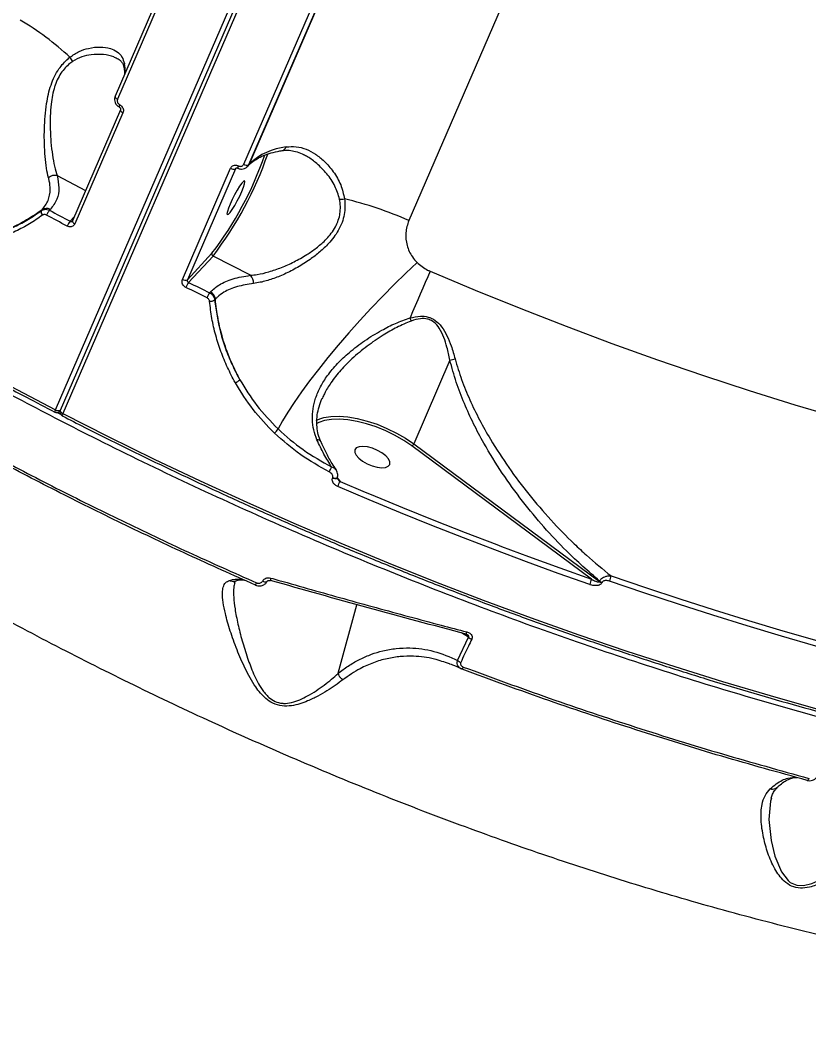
# Model space of a CAD drawing. Header units: millimetres. Extents: x -6521 to 6343, y -6174 to 4868.
# Drawn here: x -4271 to -4083.4, y -789.4 to -550.9 of the extents above; entities that cross this region are included whole.
import ezdxf

# ---------------------------------------------------------------- set-up
doc = ezdxf.new("R2010")
doc.units = ezdxf.units.MM
for name, color, linetype in [('DIKOM_ОБЪЕКТ', 7, 'Continuous'), ('DIKOM_РАЗМЕР_ЗОНА', 7, 'Continuous'), ('DIKOM_РАЗМЕР_ОБЪЕКТА', 7, 'Continuous')]:
    doc.layers.add(name, color=color, linetype=linetype)
doc.styles.add('style1', font='arial.ttf', dxfattribs={"width": 0.8})
doc.dimstyles.new('1-50', dxfattribs={"dimtxt": 300, "dimasz": 200, "dimexe": 100, "dimexo": 0, "dimgap": 100, "dimtad": 1, "dimtxsty": 'style1', "dimcen": 200, "dimclrd": 7, "dimclre": 7, "dimclrt": 7, "dimadec": 1, "dimazin": 2, "dimtfac": 1, "dimtmove": 0, "dimatfit": 2, "dimfxl": 0, "dimlwd": 25, "dimlwe": 18, "dimarcsym": 0})

# ---------------------------------------------------------------- blocks, each defined once
blk = doc.blocks.new('*D11')
at = {"layer": 'Defpoints', "color": 0, "transparency": 16777216}
for p in [(2818.82, 364.95), (-5102.52, -1661.02), (-5102.52, -4861.8)]:
    blk.add_point(p, dxfattribs=at)
at = {"layer": 'DIKOM_РАЗМЕР_ОБЪЕКТА', "color": 7, "lineweight": 18, "transparency": 16777216}
for p, q in [((2818.82, 364.95), (2818.82, -4961.8)), ((-5102.52, -1661.02), (-5102.52, -4961.8))]:
    blk.add_line(p, q, dxfattribs=at)
at = {"layer": 'DIKOM_РАЗМЕР_ОБЪЕКТА', "color": 7, "lineweight": 25, "transparency": 16777216}
blk.add_line((2618.82, -4861.8), (-4902.52, -4861.8), dxfattribs=at)
at = {"layer": 'DIKOM_РАЗМЕР_ОБЪЕКТА', "color": 7, "transparency": 16777216}
for points in [[(-4902.52, -4828.46), (-4902.52, -4895.13), (-5102.52, -4861.8)], [(2618.82, -4828.46), (2618.82, -4895.13), (2818.82, -4861.8)]]:
    blk.add_solid(points, dxfattribs=at)
at = {"layer": 'DIKOM_РАЗМЕР_ОБЪЕКТА', "color": 7, "transparency": 16777216, "insert": (-736, -4608.63), "char_height": 300, "attachment_point": 5, "style": 'style1'}
blk.add_mtext('7900', dxfattribs=at)
blk = doc.blocks.new('*D13')
at = {"layer": 'Defpoints', "color": 0, "transparency": 16777216}
for p in [(1683.24, 4867.99), (-4359.52, -3960.36), (6242.61, -3960.36)]:
    blk.add_point(p, dxfattribs=at)
at = {"layer": 'DIKOM_РАЗМЕР_ЗОНА', "color": 7, "lineweight": 18, "transparency": 16777216}
for p, q in [((1683.24, 4867.99), (6342.61, 4867.99)), ((-4359.52, -3960.36), (6342.61, -3960.36))]:
    blk.add_line(p, q, dxfattribs=at)
at = {"layer": 'DIKOM_РАЗМЕР_ЗОНА', "color": 7, "lineweight": 25, "transparency": 16777216}
blk.add_line((6242.61, 4667.99), (6242.61, -3760.36), dxfattribs=at)
at = {"layer": 'DIKOM_РАЗМЕР_ЗОНА', "color": 7, "transparency": 16777216}
for points in [[(6209.28, 4667.99), (6275.95, 4667.99), (6242.61, 4867.99)], [(6209.28, -3760.36), (6275.95, -3760.36), (6242.61, -3960.36)]]:
    blk.add_solid(points, dxfattribs=at)
at = {"layer": 'DIKOM_РАЗМЕР_ЗОНА', "color": 7, "transparency": 16777216, "insert": (5989.44, 630.24), "char_height": 300, "attachment_point": 5, "rotation": 90, "style": 'style1'}
blk.add_mtext('8850', dxfattribs=at)
blk = doc.blocks.new('*D14')
at = {"layer": 'Defpoints', "color": 0, "transparency": 16777216}
for p in [(4318.82, 257.45), (-6520.67, -1799.21), (4318.82, -6073.51)]:
    blk.add_point(p, dxfattribs=at)
at = {"layer": 'DIKOM_РАЗМЕР_ЗОНА', "color": 7, "lineweight": 18, "transparency": 16777216}
for p, q in [((4318.82, 257.45), (4318.82, -6173.51)), ((-6520.67, -1799.21), (-6520.67, -6173.51))]:
    blk.add_line(p, q, dxfattribs=at)
at = {"layer": 'DIKOM_РАЗМЕР_ЗОНА', "color": 7, "lineweight": 25, "transparency": 16777216}
blk.add_line((-6320.67, -6073.51), (4118.82, -6073.51), dxfattribs=at)
at = {"layer": 'DIKOM_РАЗМЕР_ЗОНА', "color": 7, "transparency": 16777216}
for points in [[(-6320.67, -6040.18), (-6320.67, -6106.84), (-6520.67, -6073.51)], [(4118.82, -6040.18), (4118.82, -6106.84), (4318.82, -6073.51)]]:
    blk.add_solid(points, dxfattribs=at)
at = {"layer": 'DIKOM_РАЗМЕР_ЗОНА', "color": 7, "transparency": 16777216, "insert": (-430.65, -5820.34), "char_height": 300, "attachment_point": 5, "style": 'style1'}
blk.add_mtext('10850', dxfattribs=at)

msp = doc.modelspace()

# ---------------------------------------------------------------- linework, layer by layer
at = {"layer": 'DIKOM_ОБЪЕКТ', "color": 7, "linetype": 'Continuous', "lineweight": 15}
for p, q in [((-4262.538, -643.573), (-4089.546, -244.125)), ((-4088.389, -244.301), (-4261.381, -643.749)), ((-4087.781, -245.035), (-4260.773, -644.483)), ((-4053.414, -309.729), (-4178.512, -598.586)), ((-4218.683, -500.525), (-4248.349, -569.025)), ((-4218.112, -501.239), (-4247.778, -569.74)), ((-4217.773, -585.211), (-4188.107, -516.71)), ((-4186.951, -516.81), (-4216.617, -585.31)), ((-4216.411, -585.089), (-4186.745, -516.589)), ((-4247.071, -572.255), (-4258.508, -598.664)), ((-4246.495, -572.972), (-4257.933, -599.382)), ((-4232.34, -612.578), (-4220.902, -586.168)), ((-4219.741, -586.271), (-4231.179, -612.68)), ((-4219.595, -586.113), (-4219.741, -586.271)), ((-4216.913, -585.764), (-4216.706, -585.541)), ((-4216.617, -585.31), (-4216.411, -585.089)), ((-4262.14, -587.911), (-4255.364, -591.405)), ((-4265.884, -596.221), (-4265.712, -596.036)), ((-4263.75, -595.942), (-4263.936, -596.143)), ((-4259.073, -598.775), (-4258.104, -597.731)), ((-4258.511, -598.659), (-4258.545, -598.716)), ((-4231.179, -612.68), (-4225.335, -606.383)), ((-4225.074, -607.023), (-4230.9, -613.302)), ((-4216.18, -611.609), (-4225.074, -607.023)), ((-4225.88, -615.765), (-4225.693, -615.564)), ((-4224.514, -617.279), (-4224.686, -617.464)), ((-4168.739, -631.768), (-4177.357, -651.669)), ((-4199.029, -640.784), (-4199.111, -640.979)), ((-4262.112, -644.223), (-4261.315, -644.637)), ((-4261.491, -643.918), (-4261.414, -643.835)), ((-4199.924, -646.607), (-4200.407, -646.868)), ((-4199.449, -651.155), (-4199.436, -651.184)), ((-4135.067, -683.863), (-4177.829, -652.165)), ((-4177.357, -651.669), (-4133.178, -684.419)), ((-4196.651, -659.818), (-4196.618, -659.74)), ((-4195.564, -659.813), (-4195.53, -659.735)), ((-4195.545, -659.769), (-4194.857, -660.603)), ((-4194.857, -660.603), (-4188.88, -663.139)), ((-4133.178, -684.419), (-4133.134, -684.319)), ((-4132.566, -684.614), (-4132.61, -684.714)), ((-4195.288, -706.239), (-4190.839, -689.932)), ((-4166.902, -703.157), (-4164.293, -697.633)), ((-4164.293, -697.633), (-4165.983, -696.629)), ((-4168.748, -704.064), (-4168.868, -704.025))]:
    msp.add_line(p, q, dxfattribs=at)
at = {"layer": 'DIKOM_ОБЪЕКТ', "color": 7, "linetype": 'Continuous', "lineweight": 15, "flags": 128}
for points in [[(-4248.349, -569.025), (-4248.355, -569.041), (-4248.364, -569.127), (-4248.34, -569.223), (-4248.282, -569.328), (-4248.193, -569.435), (-4248.077, -569.542), (-4247.937, -569.645), (-4247.778, -569.74)], [(-4247.07, -572.254), (-4247.077, -572.271), (-4247.086, -572.357), (-4247.061, -572.454), (-4247.003, -572.559), (-4246.913, -572.667), (-4246.796, -572.774), (-4246.655, -572.877), (-4246.495, -572.972)], [(-4216.706, -585.541), (-4216.585, -585.393), (-4216.411, -585.089)], [(-4218.214, -591.667), (-4217.817, -590.682), (-4217.567, -589.899), (-4217.482, -589.382), (-4217.571, -589.172), (-4217.825, -589.287), (-4218.224, -589.717), (-4218.736, -590.428), (-4219.319, -591.361), (-4219.927, -592.442), (-4220.509, -593.582), (-4221.019, -594.69), (-4221.415, -595.675), (-4221.666, -596.458), (-4221.75, -596.975), (-4221.662, -597.184), (-4221.408, -597.069), (-4221.009, -596.639), (-4220.497, -595.929), (-4219.913, -594.995), (-4219.306, -593.915), (-4218.724, -592.775), (-4218.214, -591.667)], [(-4259.775, -599.919), (-4260.386, -599.59), (-4260.997, -599.261), (-4261.607, -598.932), (-4262.216, -598.602), (-4262.825, -598.272), (-4263.434, -597.942), (-4264.042, -597.611), (-4264.65, -597.28)], [(-4263.936, -596.143), (-4263.33, -596.473), (-4262.723, -596.803), (-4262.115, -597.132), (-4261.508, -597.462), (-4260.9, -597.791), (-4260.291, -598.119), (-4259.682, -598.447), (-4259.073, -598.775)], [(-4258.508, -598.664), (-4258.514, -598.68), (-4258.524, -598.767), (-4258.499, -598.864), (-4258.44, -598.969), (-4258.351, -599.077), (-4258.233, -599.184), (-4258.092, -599.287), (-4257.933, -599.382)], [(-4176.551, -608.562), (-4179.24, -611.112), (-4181.97, -613.795), (-4184.716, -616.585), (-4187.45, -619.454), (-4190.145, -622.374), (-4192.774, -625.316), (-4195.312, -628.251), (-4197.733, -631.15), (-4200.014, -633.984), (-4202.132, -636.726), (-4204.066, -639.348), (-4205.797, -641.825), (-4207.308, -644.131), (-4208.584, -646.245), (-4209.612, -648.145)], [(-4173.436, -610.647), (-4174.008, -611.969), (-4174.589, -613.314), (-4175.179, -614.68), (-4175.777, -616.065), (-4176.381, -617.467), (-4176.991, -618.884), (-4177.606, -620.314), (-4178.225, -621.754)], [(-4173.436, -610.647), (-4162.697, -615.161), (-4151.91, -619.526), (-4141.084, -623.739), (-4130.229, -627.796), (-4119.356, -631.693), (-4108.475, -635.427), (-4097.595, -638.994), (-4086.727, -642.39), (-4075.882, -645.613)], [(-4226.503, -616.949), (-4227.133, -616.642), (-4227.763, -616.334), (-4228.392, -616.026), (-4229.022, -615.718), (-4229.65, -615.409), (-4230.279, -615.1), (-4230.907, -614.79), (-4231.535, -614.48)], [(-4230.9, -613.302), (-4230.273, -613.611), (-4229.647, -613.92), (-4229.02, -614.228), (-4228.392, -614.537), (-4227.765, -614.844), (-4227.137, -615.152), (-4226.508, -615.458), (-4225.88, -615.765)], [(-4273.204, -637.971), (-4262.538, -643.573)], [(-4261.403, -643.804), (-4261.431, -643.844), (-4261.491, -643.918)], [(-4261.381, -643.749), (-4261.388, -643.766), (-4261.396, -643.855), (-4261.369, -643.955), (-4261.306, -644.063), (-4261.211, -644.174), (-4261.087, -644.284), (-4260.939, -644.388), (-4260.773, -644.483)], [(-4260.773, -644.483), (-4249.979, -649.946), (-4239.085, -655.286), (-4228.099, -660.497), (-4217.032, -665.575), (-4205.891, -670.517), (-4194.688, -675.317), (-4183.431, -679.972), (-4172.129, -684.479), (-4160.792, -688.832), (-4149.43, -693.028), (-4138.053, -697.065), (-4126.669, -700.938), (-4115.289, -704.645), (-4103.921, -708.181), (-4092.577, -711.545), (-4081.264, -714.733)], [(-4200.507, -646.127), (-4200.102, -645.918), (-4199.427, -645.646)], [(-4177.829, -652.165), (-4179.723, -650.874), (-4181.794, -649.677), (-4183.993, -648.601), (-4186.267, -647.673), (-4188.563, -646.913), (-4190.826, -646.341), (-4193.004, -645.969), (-4195.045, -645.807), (-4196.9, -645.857), (-4198.526, -646.12), (-4199.884, -646.588), (-4199.924, -646.607)], [(-4199.427, -645.646), (-4198.701, -645.435), (-4197.024, -645.164), (-4195.111, -645.112), (-4193.007, -645.279), (-4190.761, -645.663), (-4188.427, -646.253), (-4186.059, -647.036), (-4183.714, -647.994), (-4181.447, -649.103), (-4179.311, -650.338), (-4177.357, -651.669)], [(-4190.389, -655.122), (-4189.491, -655.821), (-4188.406, -656.441), (-4187.223, -656.93), (-4186.038, -657.25), (-4184.947, -657.374), (-4184.037, -657.292), (-4183.383, -657.011), (-4183.038, -656.554), (-4183.03, -655.957), (-4183.359, -655.27), (-4183.998, -654.547), (-4184.897, -653.847), (-4185.982, -653.227), (-4187.164, -652.738), (-4188.349, -652.418), (-4189.441, -652.294), (-4190.351, -652.376), (-4191.004, -652.657), (-4191.349, -653.114), (-4191.358, -653.711), (-4191.029, -654.399), (-4190.389, -655.122)], [(-4195.564, -659.814), (-4195.599, -659.867), (-4195.72, -659.944), (-4195.902, -659.978), (-4196.13, -659.968), (-4196.387, -659.913), (-4196.651, -659.818)], [(-4195.53, -659.734), (-4195.565, -659.789), (-4195.686, -659.866), (-4195.868, -659.901), (-4196.096, -659.89), (-4196.353, -659.835), (-4196.618, -659.74)], [(-4135.447, -685.149), (-4142.98, -682.473), (-4150.507, -679.728), (-4158.025, -676.912), (-4165.531, -674.029), (-4173.022, -671.078), (-4180.496, -668.061), (-4187.949, -664.979), (-4195.38, -661.833)], [(-4188.88, -663.139), (-4187.444, -663.741), (-4180.008, -666.816), (-4172.552, -669.826), (-4165.079, -672.77), (-4157.591, -675.646), (-4156.476, -676.068)], [(-4156.476, -676.068), (-4150.091, -678.455), (-4142.582, -681.194), (-4135.067, -683.863)], [(-4213.262, -684.281), (-4213.045, -684.381), (-4212.831, -684.454), (-4212.632, -684.495), (-4212.459, -684.502), (-4212.324, -684.475), (-4212.233, -684.415), (-4212.21, -684.382)], [(-4211.409, -684.17), (-4211.406, -684.169), (-4211.39, -684.15)], [(-4065.474, -704.171), (-4073.585, -702.008), (-4081.719, -699.754), (-4089.872, -697.407), (-4098.04, -694.97), (-4106.219, -692.443), (-4114.407, -689.828), (-4122.6, -687.126), (-4130.794, -684.337)], [(-4130.424, -683.085), (-4122.249, -685.867), (-4114.074, -688.564), (-4105.904, -691.173), (-4097.743, -693.694), (-4089.593, -696.126), (-4081.458, -698.467), (-4073.342, -700.717), (-4065.249, -702.874)], [(-4214.77, -684.715), (-4214.824, -684.84), (-4214.873, -684.954), (-4214.915, -685.052), (-4214.95, -685.134), (-4214.976, -685.197), (-4214.992, -685.239), (-4215, -685.26), (-4214.997, -685.258)], [(-4164.904, -696.943), (-4164.906, -696.941), (-4164.908, -696.917)], [(-4083.362, -731.215), (-4083.417, -731.339), (-4083.475, -731.449), (-4083.533, -731.543), (-4083.591, -731.617), (-4083.647, -731.671), (-4083.699, -731.704), (-4083.747, -731.714), (-4083.789, -731.7)], [(-4092.302, -735.902), (-4092.529, -736.645), (-4092.871, -741.034), (-4092.35, -745.963), (-4091.472, -749.719), (-4089.909, -753.44), (-4088.301, -755.539), (-4087.792, -755.944), (-4086.27, -756.62), (-4084.65, -756.695), (-4082.698, -756.221), (-4080.511, -755.25), (-4078.458, -754.07), (-4074.594, -751.492), (-4069.898, -748.051), (-4065.674, -744.769), (-4063.846, -743.292), (-4063.844, -743.29), (-4063.844, -743.29)]]:
    msp.add_lwpolyline(points, dxfattribs=at)
at = {"layer": 'DIKOM_ОБЪЕКТ', "color": 7, "linetype": 'Continuous', "lineweight": 15}
for centre, radius, start, end in [((-4304.747, -608.509), 66.77, 46.88561, 59.59947), ((-4256.376, -558.671), 2.949, 201.83121, 225.17095), ((-4244.749, -561.865), 1.545, 156.1012, 190.25392), ((-4256.1, -563.222), 10.135, 358.25335, 11.28084), ((-4246.639, -571.473), 0.766, 144.92702, 189.18314), ((-4206.076, -596.104), 15.105, 96.07193, 133.1772), ((-4208.958, -580.611), 1.368, 282.30463, 339.79187), ((-4290.989, -556.03), 82.74, 322.51352, 340.98352), ((-4292.609, -555.195), 85.13, 322.4965, 341.09508), ((-4220.232, -585.204), 1.174, 235.18573, 294.70122), ((-4218.05, -586.189), 1.142, 148.61374, 177.40717), ((-4217.108, -584.248), 1.171, 235.34646, 294.77627), ((-4262.698, -590.14), 2.298, 75.96479, 130.92046), ((-4194.52, -590.068), 3.453, 262.34112, 282.07073), ((-4213.655, -677.777), 86.638, 66.06981, 76.75065), ((-4264.655, -597.568), 1.861, 60.89766, 124.62474), ((-4264.938, -596.568), 1.008, 159.91053, 227.48202), ((-4261.08, -598.729), 3.853, 137.84053, 157.91148), ((-4255.97, -601.469), 4.109, 139.04048, 157.83986), ((-4224.854, -606.56), 0.513, 159.88512, 244.58797), ((-4231.669, -611.612), 1.175, 235.22258, 294.68771), ((-4217.914, -613.368), 2.471, 355.97617, 45.41446), ((-4225.326, -617.067), 6.727, 145.95814, 157.37884), ((-4219.506, -619.875), 7.584, 147.18194, 157.30478), ((-4225.739, -615.975), 1.824, 265.03316, 305.266), ((-4226.675, -617.501), 2.172, 5.88848, 63.13398), ((-4158.218, -615.447), 20.977, 197.49473, 199.59941), ((-4178.358, -585.929), 46.838, 281.85085, 283.3988), ((-4220.901, -634.343), 3.037, 291.95806, 316.51881), ((-4261.809, -644.06), 0.878, 146.24733, 184.31413), ((-4261.821, -642.542), 1.256, 235.16253, 291.24749), ((-4260.464, -644.146), 1, 156.58356, 242.78465), ((-4262.224, -643.238), 1, 242.66279, 256.22064), ((-4262.224, -643.238), 1, 256.22064, 317.13963), ((-4260.023, -644.979), 0.9, 146.49939, 183.56237), ((-4214.107, -645.051), 5.457, 311.77929, 325.4573), ((-4200.234, -651.648), 0.927, 32.08611, 97.22154), ((-4178.212, -651.329), 0.92, 294.63869, 338.29747), ((-4219.064, -646.936), 24.445, 332.21882, 335.27051), ((-4272.513, -628.318), 84.1, 336.51523, 337.42579), ((-4209.861, -684.152), 1.549, 158.47668, 180.66142), ((-4139.807, -683.161), 4.791, 335.4838, 351.56863), ((-4131.86, -682.561), 2.171, 234.04693, 251.01027), ((-4135.172, -682.366), 4.801, 335.76224, 351.39433), ((-4131.902, -682.659), 2.173, 234.05677, 251.00042), ((-4166.58, -696.062), 1.893, 332.26211, 349.64465), ((-4162.862, -696.339), 1.929, 222.12926, 248.83238), ((-4165.466, -701.802), 1.975, 223.33094, 249.306), ((-4166.505, -704.535), 0.966, 311.5156, 347.74238)]:
    msp.add_arc(centre, radius, start, end, dxfattribs=at)
for points, knots in [([(-4523.048, -369.779), (-4523.06, -370.196), (-4523.122, -372.403), (-4522.941, -376.498), (-4522.495, -382.062), (-4521.729, -387.726), (-4520.674, -393.475), (-4519.323, -399.307), (-4517.679, -405.217), (-4515.744, -411.2), (-4513.517, -417.252), (-4511.002, -423.368), (-4508.2, -429.543), (-4505.113, -435.773), (-4501.744, -442.053), (-4498.096, -448.377), (-4494.171, -454.742), (-4489.973, -461.143), (-4485.504, -467.574), (-4480.768, -474.031), (-4475.769, -480.509), (-4470.51, -487.003), (-4464.996, -493.509), (-4459.231, -500.021), (-4453.219, -506.535), (-4446.964, -513.046), (-4440.472, -519.549), (-4433.748, -526.039), (-4426.795, -532.511), (-4419.621, -538.961), (-4412.229, -545.384), (-4404.626, -551.774), (-4396.817, -558.128), (-4388.808, -564.44), (-4380.606, -570.706), (-4372.216, -576.921), (-4363.645, -583.08), (-4354.898, -589.18), (-4345.984, -595.214), (-4336.907, -601.179), (-4327.676, -607.071), (-4318.298, -612.884), (-4308.778, -618.615), (-4299.124, -624.258), (-4289.345, -629.811), (-4279.445, -635.268), (-4270.549, -640.036), (-4264.931, -642.957), (-4262.684, -644.126)], [0, 0, 0, 0, 0.0051792, 0.02739, 0.049613, 0.0718476, 0.0940929, 0.1163474, 0.1386107, 0.1608804, 0.1831557, 0.2054352, 0.2277181, 0.2500033, 0.2722902, 0.2945779, 0.3168661, 0.3391541, 0.3614417, 0.3837285, 0.4060147, 0.4282999, 0.4505841, 0.4728672, 0.4951491, 0.5174302, 0.5397099, 0.5619888, 0.5842667, 0.6065434, 0.6288194, 0.6510947, 0.6733688, 0.6956425, 0.7179153, 0.7401874, 0.7624587, 0.7847297, 0.8070001, 0.82927, 0.8515392, 0.8738082, 0.8960769, 0.9183452, 0.9406129, 0.9628807, 0.9851479, 1, 1, 1, 1]), ([(-4259.113, -559.767), (-4258.39, -559.271), (-4256.942, -558.276), (-4254.431, -557.512), (-4251.854, -557.212), (-4249.534, -557.557), (-4247.805, -558.401), (-4246.648, -559.575), (-4246.316, -560.711), (-4246.161, -561.24)], [0, 0, 0, 0, 0.1281506, 0.2567383, 0.4268138, 0.5968773, 0.7373072, 0.8775671, 1, 1, 1, 1]), ([(-4264.203, -588.404), (-4264.373, -587.684), (-4264.713, -586.246), (-4265.024, -583.442), (-4265.198, -580.266), (-4265.195, -577.001), (-4265.029, -573.798), (-4264.715, -571.026), (-4264.241, -568.529), (-4263.633, -566.346), (-4262.792, -564.303), (-4261.483, -562.055), (-4260.166, -560.625), (-4259.254, -559.882), (-4259.113, -559.767)], [0, 0, 0, 0, 0.1101022, 0.2202165, 0.3292881, 0.438308, 0.5249648, 0.6115164, 0.6753444, 0.7390945, 0.8039935, 0.8688891, 0.97973, 1, 1, 1, 1]), ([(-4247.894, -560.11), (-4248.148, -559.963), (-4249.062, -559.435), (-4251.138, -559.046), (-4253.729, -559.056), (-4256.266, -559.55), (-4257.718, -560.355), (-4258.455, -560.762)], [0, 0, 0, 0, 0.0987512, 0.355038, 0.6180441, 0.8063465, 1, 1, 1, 1]), ([(-4247.839, -560.064), (-4247.835, -560.066), (-4247.502, -560.189), (-4247.082, -560.564), (-4246.606, -561.135), (-4246.35, -561.667), (-4246.293, -562.081), (-4246.281, -562.171)], [0, 0, 0, 0, 0.0036904, 0.3183912, 0.6478653, 0.9235993, 1, 1, 1, 1]), ([(-4258.455, -560.762), (-4258.595, -560.862), (-4259.491, -561.5), (-4260.742, -562.732), (-4261.93, -564.689), (-4262.458, -565.942), (-4262.909, -567.308), (-4263.277, -568.793), (-4263.629, -571.16), (-4263.803, -573.796), (-4263.801, -576.861), (-4263.629, -579.996), (-4263.275, -583.063), (-4262.797, -585.786), (-4262.359, -587.203), (-4262.14, -587.911)], [0, 0, 0, 0, 0.0201024, 0.1287314, 0.1863622, 0.2439948, 0.2548537, 0.3176666, 0.3805768, 0.4675456, 0.5546245, 0.6653732, 0.776166, 0.8880932, 1, 1, 1, 1]), ([(-4246.267, -562.149), (-4246.22, -562.414), (-4246.112, -563.027), (-4246.12, -563.576), (-4246.124, -563.888)], [0, 0, 0, 0, 0.4317106, 1, 1, 1, 1]), ([(-4248.331, -569.033), (-4248.361, -569.088), (-4248.497, -569.34), (-4248.532, -569.885), (-4248.376, -570.579), (-4247.985, -571.206), (-4247.58, -571.46), (-4247.387, -571.582)], [0, 0, 0, 0, 0.0627705, 0.2918831, 0.5280775, 0.7743092, 1, 1, 1, 1]), ([(-4247.778, -569.74), (-4247.809, -569.837), (-4247.87, -570.033), (-4247.827, -570.361), (-4247.688, -570.667), (-4247.486, -570.897), (-4247.328, -570.994), (-4247.266, -571.033)], [0, 0, 0, 0, 0.2141393, 0.4285759, 0.643192, 0.8580885, 1, 1, 1, 1]), ([(-4247.396, -571.599), (-4247.369, -571.613), (-4247.297, -571.651), (-4247.19, -571.756), (-4247.1, -571.893), (-4247.051, -572.035), (-4247.043, -572.159), (-4247.058, -572.228), (-4247.07, -572.25), (-4247.072, -572.254)], [0, 0, 0, 0, 0.0994411, 0.266582, 0.4282637, 0.5937803, 0.7684629, 0.9627564, 1, 1, 1, 1]), ([(-4247.266, -571.033), (-4247.172, -571.091), (-4246.936, -571.237), (-4246.632, -571.582), (-4246.422, -572.04), (-4246.358, -572.531), (-4246.449, -572.825), (-4246.495, -572.972)], [0, 0, 0, 0, 0.1418709, 0.3566995, 0.5713511, 0.7856534, 1, 1, 1, 1]), ([(-3765.298, -698.941), (-3765.314, -698.958), (-3767.809, -701.654), (-3773.862, -706.486), (-3783.536, -713.319), (-3794.379, -719.348), (-3806.148, -724.659), (-3818.809, -729.24), (-3832.557, -733.172), (-3847.394, -736.411), (-3863.292, -738.93), (-3879.902, -740.672), (-3897.149, -741.651), (-3914.948, -741.895), (-3933.588, -741.408), (-3953.041, -740.159), (-3973.257, -738.135), (-3993.791, -735.38), (-4014.565, -731.921), (-4035.497, -727.8), (-4056.929, -722.948), (-4078.806, -717.353), (-4101.06, -711.014), (-4123.204, -704.072), (-4145.162, -696.566), (-4166.867, -688.543), (-4188.674, -679.874), (-4210.508, -670.562), (-4232.293, -660.624), (-4252.648, -650.716), (-4271.57, -640.951), (-4289.089, -631.425), (-4306.302, -621.57), (-4323.157, -611.406), (-4339.474, -601.047), (-4355.175, -590.542), (-4368.704, -581.042), (-4376.889, -574.975), (-4380.222, -572.505)], [0, 0, 0, 0, 0.0001879, 0.03034, 0.0605166, 0.0906687, 0.1199697, 0.1492933, 0.1785943, 0.2087464, 0.2389231, 0.2690751, 0.2983758, 0.3276989, 0.3569996, 0.3871514, 0.4173276, 0.4474792, 0.4767802, 0.5061035, 0.5354045, 0.5655563, 0.5957329, 0.6258849, 0.6551857, 0.6845092, 0.7138099, 0.743962, 0.7741384, 0.8042903, 0.8297914, 0.8553222, 0.880853, 0.906626, 0.9323987, 0.9575224, 0.9827031, 1, 1, 1, 1]), ([(-4208.673, -581.974), (-4208.564, -581.949), (-4207.989, -581.814), (-4206.921, -581.847), (-4205.437, -582.107), (-4204.298, -582.486), (-4203.675, -582.852), (-4203.56, -582.92)], [0, 0, 0, 0, 0.0630946, 0.334142, 0.6280546, 0.9312327, 1, 1, 1, 1]), ([(-4207.674, -581.084), (-4206.881, -581.021), (-4205.268, -580.893), (-4202.932, -581.55), (-4200.698, -582.724), (-4198.49, -584.493), (-4196.398, -586.923), (-4194.571, -589.94), (-4194.049, -592.309), (-4193.798, -593.445)], [0, 0, 0, 0, 0.1295349, 0.2635051, 0.3938341, 0.5268924, 0.6860423, 0.8495313, 1, 1, 1, 1]), ([(-4216.706, -585.541), (-4216.543, -585.375), (-4216.049, -584.872), (-4215.016, -584.106), (-4213.508, -583.299), (-4211.747, -582.638), (-4210.101, -582.204), (-4209.022, -582.012), (-4208.671, -581.949)], [0, 0, 0, 0, 0.1024876, 0.3106779, 0.5124699, 0.7099271, 0.9057055, 1, 1, 1, 1]), ([(-4194.98, -593.49), (-4195.3, -592.435), (-4195.973, -590.217), (-4197.971, -587.381), (-4200.229, -585.107), (-4202.13, -583.63), (-4203.237, -583.109), (-4203.569, -582.953)], [0, 0, 0, 0, 0.2220644, 0.4666336, 0.7115411, 0.9134462, 1, 1, 1, 1]), ([(-4220.902, -586.168), (-4220.856, -586.08), (-4220.741, -585.858), (-4220.429, -585.59), (-4219.99, -585.426), (-4219.496, -585.411), (-4219.182, -585.533), (-4219.025, -585.594)], [0, 0, 0, 0, 0.140603, 0.3550556, 0.5698491, 0.784879, 1, 1, 1, 1]), ([(-4219.661, -586.159), (-4219.671, -586.167), (-4219.708, -586.197), (-4219.727, -586.24), (-4219.741, -586.271)], [0, 0, 0, 0, 0.2843972, 1, 1, 1, 1]), ([(-4219.659, -586.162), (-4219.652, -586.151), (-4219.63, -586.113), (-4219.547, -586.08), (-4219.401, -586.072), (-4219.28, -586.094), (-4219.213, -586.131), (-4219.192, -586.142)], [0, 0, 0, 0, 0.1447589, 0.4915216, 0.7176635, 0.9150365, 1, 1, 1, 1]), ([(-4219.184, -586.124), (-4219.133, -586.154), (-4218.859, -586.313), (-4218.288, -586.393), (-4217.576, -586.254), (-4217.087, -586.006), (-4216.935, -585.771), (-4216.917, -585.743)], [0, 0, 0, 0, 0.0710882, 0.378378, 0.6580525, 0.9599203, 1, 1, 1, 1]), ([(-4219.025, -585.594), (-4218.921, -585.635), (-4218.712, -585.716), (-4218.382, -585.706), (-4218.089, -585.596), (-4217.881, -585.417), (-4217.804, -585.269), (-4217.773, -585.211)], [0, 0, 0, 0, 0.2150759, 0.4301561, 0.6449852, 0.8594015, 1, 1, 1, 1]), ([(-4216.617, -585.31), (-4216.672, -585.433), (-4216.746, -585.599), (-4216.884, -585.712), (-4216.92, -585.742)], [0, 0, 0, 0, 0.7396384, 1, 1, 1, 1]), ([(-4265.712, -596.036), (-4265.179, -595.327), (-4264.096, -593.888), (-4263.713, -591.506), (-4263.89, -589.622), (-4264.133, -588.675), (-4264.203, -588.404)], [0, 0, 0, 0, 0.3362342, 0.6822407, 0.9087899, 1, 1, 1, 1]), ([(-4262.14, -587.911), (-4261.949, -588.891), (-4261.555, -590.911), (-4262.052, -593.655), (-4263.178, -595.172), (-4263.75, -595.942)], [0, 0, 0, 0, 0.317515, 0.6539131, 1, 1, 1, 1]), ([(-4216.18, -611.609), (-4215.642, -611.552), (-4214.242, -611.406), (-4211.768, -610.821), (-4208.82, -609.81), (-4205.776, -608.441), (-4202.988, -606.878), (-4200.493, -605.152), (-4198.166, -603.16), (-4196.407, -601.029), (-4195.366, -598.924), (-4195.026, -597.727), (-4194.815, -596.489), (-4194.729, -595.206), (-4194.896, -594.067), (-4194.98, -593.49)], [0, 0, 0, 0, 0.0653902, 0.1703674, 0.2779404, 0.3818114, 0.4884112, 0.569564, 0.6527925, 0.7604184, 0.8151609, 0.8718838, 0.8800437, 0.9391971, 1, 1, 1, 1]), ([(-4193.798, -593.445), (-4193.742, -594.046), (-4193.629, -595.261), (-4193.82, -597.17), (-4194.348, -599.109), (-4195.472, -601.484), (-4197.297, -603.86), (-4199.664, -606.09), (-4202.159, -608.005), (-4204.993, -609.795), (-4208.032, -611.354), (-4211.02, -612.549), (-4213.498, -613.258), (-4214.914, -613.464), (-4215.449, -613.542)], [0, 0, 0, 0, 0.0603644, 0.122044, 0.1825864, 0.245201, 0.3548654, 0.4358109, 0.5191029, 0.6213412, 0.7266022, 0.8297211, 0.9355806, 1, 1, 1, 1]), ([(-4265.712, -596.036), (-4266.923, -596.872), (-4269.355, -598.553), (-4273.479, -600.601), (-4277.968, -602.302), (-4281.227, -602.997), (-4282.866, -603.347)], [0, 0, 0, 0, 0.2373896, 0.4771619, 0.7370093, 1, 1, 1, 1]), ([(-4265.884, -596.221), (-4265.841, -596.192), (-4265.634, -596.048), (-4265.194, -595.893), (-4264.549, -595.885), (-4264.14, -596.057), (-4263.936, -596.143)], [0, 0, 0, 0, 0.0806598, 0.3870822, 0.6935652, 1, 1, 1, 1]), ([(-4265.619, -597.31), (-4266.639, -598.019), (-4268.682, -599.437), (-4271.988, -601.192), (-4275.477, -602.663), (-4279.139, -603.834), (-4281.695, -604.324), (-4282.973, -604.569)], [0, 0, 0, 0, 0.1976792, 0.3953888, 0.593089, 0.7965458, 1, 1, 1, 1]), ([(-4282.866, -603.347), (-4280.447, -602.823), (-4276.784, -602.028), (-4272.214, -600.071), (-4268.91, -598.33), (-4266.883, -596.917), (-4265.884, -596.221)], [0, 0, 0, 0, 0.3951651, 0.5986734, 0.8021778, 1, 1, 1, 1]), ([(-4264.65, -597.28), (-4264.752, -597.236), (-4264.955, -597.148), (-4265.275, -597.149), (-4265.494, -597.224), (-4265.597, -597.295), (-4265.619, -597.31)], [0, 0, 0, 0, 0.3067884, 0.6133423, 0.919453, 1, 1, 1, 1]), ([(-4257.933, -599.382), (-4257.978, -599.469), (-4258.094, -599.691), (-4258.401, -599.955), (-4258.833, -600.111), (-4259.317, -600.114), (-4259.623, -599.984), (-4259.775, -599.919)], [0, 0, 0, 0, 0.1406586, 0.3551001, 0.5698791, 0.7849083, 1, 1, 1, 1]), ([(-4259.073, -598.775), (-4259.023, -598.798), (-4258.924, -598.845), (-4258.768, -598.846), (-4258.633, -598.804), (-4258.572, -598.742), (-4258.546, -598.715)], [0, 0, 0, 0, 0.2658778, 0.5315718, 0.7963838, 1, 1, 1, 1]), ([(-4178.512, -598.586), (-4178.821, -599.544), (-4179.432, -601.443), (-4179.085, -604.494), (-4178.02, -606.929), (-4176.938, -608.132), (-4176.551, -608.562)], [0, 0, 0, 0, 0.2885744, 0.5716323, 0.8470438, 1, 1, 1, 1]), ([(-4176.551, -608.562), (-4175.757, -609.226), (-4174.88, -609.96), (-4173.747, -610.51), (-4173.542, -610.601), (-4173.436, -610.647)], [0, 0, 0, 0, 0.8217411, 0.9078947, 1, 1, 1, 1]), ([(-4231.535, -614.48), (-4231.632, -614.425), (-4231.875, -614.286), (-4232.187, -613.951), (-4232.406, -613.503), (-4232.476, -613.017), (-4232.385, -612.724), (-4232.34, -612.578)], [0, 0, 0, 0, 0.1418516, 0.3567235, 0.5712978, 0.785728, 1, 1, 1, 1]), ([(-4231.179, -612.68), (-4231.194, -612.729), (-4231.224, -612.826), (-4231.198, -612.986), (-4231.123, -613.132), (-4231.016, -613.241), (-4230.933, -613.284), (-4230.9, -613.302)], [0, 0, 0, 0, 0.2139073, 0.4281717, 0.6427066, 0.8579539, 1, 1, 1, 1]), ([(-4225.693, -615.564), (-4225.024, -614.965), (-4223.611, -613.701), (-4220.434, -612.324), (-4217.611, -611.849), (-4216.18, -611.609)], [0, 0, 0, 0, 0.3069721, 0.6484686, 1, 1, 1, 1]), ([(-4215.449, -613.542), (-4216.78, -613.755), (-4219.48, -614.189), (-4222.221, -615.406), (-4223.774, -616.522), (-4224.358, -617.119), (-4224.514, -617.279)], [0, 0, 0, 0, 0.3414966, 0.6929964, 0.9180076, 1, 1, 1, 1]), ([(-4225.897, -617.791), (-4225.917, -617.686), (-4225.958, -617.476), (-4226.151, -617.194), (-4226.35, -617.028), (-4226.476, -616.963), (-4226.503, -616.949)], [0, 0, 0, 0, 0.305643, 0.6116655, 0.9180378, 1, 1, 1, 1]), ([(-4225.88, -615.765), (-4225.827, -615.793), (-4225.578, -615.926), (-4225.184, -616.261), (-4224.805, -616.829), (-4224.726, -617.252), (-4224.686, -617.464)], [0, 0, 0, 0, 0.081908, 0.3880569, 0.6939767, 1, 1, 1, 1]), ([(-4224.686, -617.464), (-4224.324, -620.043), (-4223.776, -623.95), (-4222.13, -629.063), (-4220.609, -632.842), (-4219.328, -635.248), (-4218.697, -636.433)], [0, 0, 0, 0, 0.3951766, 0.5986722, 0.8021735, 1, 1, 1, 1]), ([(-4218.697, -636.433), (-4219.492, -634.843), (-4221.092, -631.644), (-4222.763, -626.781), (-4223.961, -621.973), (-4224.329, -618.848), (-4224.514, -617.279)], [0, 0, 0, 0, 0.2598525, 0.522845, 0.7602278, 1, 1, 1, 1]), ([(-4219.765, -637.16), (-4220.41, -635.949), (-4221.701, -633.528), (-4223.24, -629.745), (-4224.482, -625.85), (-4225.411, -621.854), (-4225.735, -619.146), (-4225.897, -617.791)], [0, 0, 0, 0, 0.1978319, 0.3955032, 0.593164, 0.7965799, 1, 1, 1, 1]), ([(-4200.351, -650.728), (-4200.642, -649.949), (-4201.231, -648.368), (-4201.518, -645.886), (-4201.365, -643.349), (-4200.717, -640.728), (-4199.56, -638.062), (-4197.824, -635.3), (-4195.529, -632.556), (-4192.57, -629.772), (-4189.039, -627.089), (-4185.318, -624.814), (-4181.704, -622.963), (-4179.39, -622.159), (-4178.225, -621.754)], [0, 0, 0, 0, 0.0667255, 0.1352476, 0.2049114, 0.2761748, 0.3547313, 0.4350092, 0.5258177, 0.6185674, 0.724744, 0.8332665, 0.9160271, 1, 1, 1, 1]), ([(-4178.225, -621.754), (-4177.413, -621.565), (-4175.999, -621.237), (-4173.894, -621.417), (-4172.092, -622.28), (-4170.579, -623.89), (-4169.382, -625.999), (-4168.33, -628.582), (-4167.798, -630.456), (-4167.504, -631.492)], [0, 0, 0, 0, 0.1491163, 0.259638, 0.3716677, 0.4987941, 0.6508226, 0.8069619, 1, 1, 1, 1]), ([(-4168.739, -631.768), (-4168.954, -630.741), (-4169.336, -628.91), (-4170.131, -626.352), (-4171.106, -624.293), (-4172.327, -622.803), (-4173.404, -622.208), (-4174.475, -621.899), (-4175.967, -621.847), (-4177.238, -622.249), (-4177.98, -622.484)], [0, 0, 0, 0, 0.2010481, 0.3583917, 0.5149417, 0.6384966, 0.7217726, 0.7449579, 0.8512696, 1, 1, 1, 1]), ([(-4177.98, -622.484), (-4179.113, -622.959), (-4181.397, -623.915), (-4184.888, -625.967), (-4188.509, -628.441), (-4191.893, -631.252), (-4194.782, -634.161), (-4196.959, -636.954), (-4198.389, -639.185), (-4198.892, -640.442), (-4199.029, -640.784)], [0, 0, 0, 0, 0.1255136, 0.2530764, 0.4112128, 0.5723338, 0.7063704, 0.8428761, 0.9573788, 1, 1, 1, 1]), ([(-4133.134, -684.319), (-4135.797, -681.993), (-4140.389, -677.983), (-4146.438, -671.506), (-4151.558, -665.332), (-4156.356, -658.692), (-4160.197, -652.479), (-4163.156, -646.915), (-4165.372, -642.077), (-4167.33, -637.041), (-4168.269, -633.525), (-4168.739, -631.768)], [0, 0, 0, 0, 0.1721631, 0.2969457, 0.4217212, 0.5495775, 0.6773928, 0.7569464, 0.8364833, 0.9182737, 1, 1, 1, 1]), ([(-4167.504, -631.492), (-4167.017, -633.146), (-4166.043, -636.454), (-4164.036, -641.281), (-4161.736, -646.007), (-4158.68, -651.424), (-4154.805, -657.378), (-4149.979, -663.776), (-4144.773, -669.839), (-4140.128, -674.589), (-4135.361, -679.045), (-4132.387, -681.479), (-4130.424, -683.085)], [0, 0, 0, 0, 0.0776012, 0.1552642, 0.2354692, 0.3156952, 0.4385191, 0.5613753, 0.687284, 0.8132001, 0.876761, 1, 1, 1, 1]), ([(-4218.697, -636.433), (-4217.424, -638.515), (-4214.849, -642.727), (-4211.371, -646.325), (-4209.612, -648.145)], [0, 0, 0, 0, 0.4941718, 1, 1, 1, 1]), ([(-4210.471, -649.121), (-4212.23, -647.306), (-4215.79, -643.635), (-4218.43, -639.335), (-4219.765, -637.16)], [0, 0, 0, 0, 0.4941655, 1, 1, 1, 1]), ([(-4199.403, -651.174), (-4199.528, -650.899), (-4199.914, -650.055), (-4200.259, -648.566), (-4200.449, -646.721), (-4200.327, -644.799), (-4199.879, -642.834), (-4199.446, -641.484), (-4199.095, -640.809), (-4199.083, -640.785)], [0, 0, 0, 0, 0.0820702, 0.2522149, 0.4293786, 0.6122828, 0.8001635, 0.9927743, 1, 1, 1, 1]), ([(-4260.921, -645.035), (-4259.138, -645.948), (-4253.968, -648.594), (-4245.337, -652.891), (-4235.008, -657.887), (-4224.599, -662.766), (-4214.12, -667.525), (-4203.578, -672.16), (-4192.981, -676.669), (-4182.338, -681.047), (-4171.656, -685.291), (-4160.944, -689.399), (-4150.208, -693.366), (-4139.459, -697.191), (-4128.703, -700.87), (-4117.948, -704.4), (-4107.203, -707.78), (-4096.476, -711.005), (-4085.774, -714.074), (-4075.107, -716.985), (-4064.481, -719.735), (-4053.905, -722.322), (-4043.387, -724.745), (-4032.934, -727.001), (-4022.555, -729.089), (-4012.257, -731.007), (-4002.048, -732.753), (-3991.935, -734.327), (-3981.927, -735.728), (-3972.031, -736.953), (-3962.253, -738.002), (-3952.602, -738.875), (-3943.085, -739.57), (-3933.708, -740.088), (-3924.479, -740.426), (-3915.405, -740.587), (-3906.492, -740.568), (-3897.748, -740.371), (-3889.178, -739.995), (-3880.789, -739.44), (-3872.588, -738.707), (-3864.58, -737.797), (-3856.772, -736.708), (-3849.169, -735.444), (-3841.778, -734.004), (-3834.603, -732.389), (-3827.65, -730.601), (-3820.925, -728.641), (-3814.433, -726.509), (-3808.178, -724.209), (-3802.166, -721.74), (-3796.401, -719.106), (-3790.888, -716.307), (-3785.631, -713.347), (-3780.634, -710.227), (-3775.899, -706.952), (-3771.444, -703.516), (-3767.78, -700.428), (-3765.714, -698.426), (-3764.94, -697.676)], [0, 0, 0, 0, 0.0093746, 0.0271864, 0.0449983, 0.0628104, 0.0806222, 0.0984342, 0.1162461, 0.1340578, 0.1518699, 0.1696818, 0.1874937, 0.2053059, 0.2231182, 0.2409306, 0.2587433, 0.2765562, 0.2943693, 0.3121826, 0.3299962, 0.3478101, 0.3656245, 0.3834393, 0.4012543, 0.41907, 0.4368861, 0.4547026, 0.4725198, 0.4903376, 0.508156, 0.5259752, 0.5437951, 0.5616156, 0.579437, 0.5972592, 0.6150823, 0.6329063, 0.6507312, 0.668557, 0.6863838, 0.7042114, 0.7220398, 0.7398689, 0.7576988, 0.7755291, 0.7933595, 0.8111899, 0.8290198, 0.8468487, 0.8646758, 0.8825007, 0.9003223, 0.9181399, 0.9359524, 0.9537585, 0.9715574, 0.9893479, 1, 1, 1, 1]), ([(-4209.612, -648.145), (-4207.687, -649.861), (-4203.787, -653.334), (-4199.189, -655.876), (-4196.861, -657.163)], [0, 0, 0, 0, 0.4938189, 1, 1, 1, 1]), ([(-4197.437, -658.33), (-4199.759, -657.05), (-4204.461, -654.458), (-4208.451, -650.914), (-4210.471, -649.121)], [0, 0, 0, 0, 0.4938715, 1, 1, 1, 1]), ([(-4196.861, -657.163), (-4197.49, -656.175), (-4198.755, -654.19), (-4199.817, -651.886), (-4200.351, -650.728)], [0, 0, 0, 0, 0.4974042, 1, 1, 1, 1]), ([(-4195.742, -657.863), (-4196.085, -657.359), (-4196.954, -656.082), (-4198.191, -653.842), (-4199.015, -652.017), (-4199.411, -651.142)], [0, 0, 0, 0, 0.2532775, 0.6420353, 1, 1, 1, 1]), ([(-4214.997, -685.258), (-4220.327, -682.881), (-4230.986, -678.127), (-4246.809, -670.62), (-4262.504, -662.866), (-4272.798, -657.469), (-4277.945, -654.771)], [0, 0, 0, 0, 0.2491216, 0.4982418, 0.7491211, 1, 1, 1, 1]), ([(-4277.82, -654.186), (-4272.701, -656.869), (-4262.462, -662.235), (-4246.782, -669.985), (-4230.898, -677.523), (-4220.146, -682.317), (-4214.77, -684.715)], [0, 0, 0, 0, 0.2491206, 0.4982422, 0.7491204, 1, 1, 1, 1]), ([(-4196.861, -657.163), (-4196.625, -657.256), (-4196.192, -657.429), (-4195.926, -657.762), (-4195.804, -657.915)], [0, 0, 0, 0, 0.5434445, 1, 1, 1, 1]), ([(-4195.549, -659.727), (-4195.49, -659.578), (-4195.361, -659.248), (-4195.415, -658.689), (-4195.559, -658.23), (-4195.736, -658.009), (-4195.788, -657.945)], [0, 0, 0, 0, 0.2523521, 0.5557847, 0.8701355, 1, 1, 1, 1]), ([(-3821.609, -742.002), (-3821.868, -742.278), (-3824.197, -744.769), (-3829.411, -749.082), (-3837.297, -754.884), (-3846.408, -760.369), (-3856.696, -765.494), (-3868.257, -770.158), (-3880.831, -774.221), (-3894.421, -777.634), (-3909.006, -780.364), (-3924.104, -782.322), (-3939.618, -783.539), (-3955.449, -784.064), (-3972.025, -783.912), (-3989.323, -783.049), (-4007.297, -781.459), (-4025.951, -779.125), (-4045.237, -776.017), (-4065.203, -772.103), (-4085.557, -767.419), (-4105.812, -762.086), (-4125.792, -756.197), (-4145.422, -749.825), (-4165.254, -742.807), (-4185.229, -735.143), (-4205.28, -726.849), (-4224.851, -718.167), (-4243.891, -709.15), (-4262.362, -699.858), (-4280.68, -690.09), (-4298.766, -679.857), (-4316.608, -669.208), (-4328.076, -661.85), (-4333.808, -658.172)], [0, 0, 0, 0, 0.0036233, 0.0326775, 0.0620207, 0.0913641, 0.1238025, 0.1562658, 0.1887038, 0.222098, 0.2555199, 0.2889135, 0.3203314, 0.3517729, 0.3831903, 0.4155145, 0.4478649, 0.4801888, 0.5136821, 0.5471754, 0.5811497, 0.6151241, 0.6470334, 0.6789679, 0.7108777, 0.7437171, 0.7765833, 0.8094233, 0.8407555, 0.8721105, 0.903443, 0.9356206, 0.9678223, 1, 1, 1, 1]), ([(-4196.618, -659.74), (-4196.599, -659.687), (-4196.553, -659.549), (-4196.571, -659.282), (-4196.713, -658.941), (-4197.005, -658.59), (-4197.292, -658.417), (-4197.437, -658.33)], [0, 0, 0, 0, 0.1010149, 0.2613567, 0.4607279, 0.7265309, 1, 1, 1, 1]), ([(-4195.38, -661.833), (-4195.606, -661.715), (-4196.035, -661.491), (-4196.481, -661.006), (-4196.705, -660.532), (-4196.752, -660.13), (-4196.682, -659.913), (-4196.651, -659.818)], [0, 0, 0, 0, 0.2791565, 0.5293903, 0.7216154, 0.8794318, 1, 1, 1, 1]), ([(-4195.406, -660.081), (-4195.43, -660.055), (-4195.49, -659.991), (-4195.538, -659.891), (-4195.559, -659.82), (-4195.559, -659.789), (-4195.56, -659.804), (-4195.562, -659.809), (-4195.563, -659.81)], [0, 0, 0, 0, 0.164887, 0.4068568, 0.5885244, 0.7432671, 0.9183731, 1, 1, 1, 1]), ([(-4195.406, -660.081), (-4195.346, -660.153), (-4195.18, -660.354), (-4194.983, -660.505), (-4194.857, -660.603)], [0, 0, 0, 0, 0.3598564, 1, 1, 1, 1]), ([(-4194.207, -707.8), (-4195.413, -708.674), (-4197.24, -709.999), (-4200.15, -711.687), (-4202.314, -712.739), (-4204.41, -713.526), (-4206.429, -714.016), (-4208.654, -714.109), (-4210.82, -713.474), (-4212.526, -712.297), (-4213.844, -710.947), (-4215.098, -709.292), (-4216.298, -707.332), (-4217.828, -704.347), (-4219.45, -700.55), (-4221.033, -696.106), (-4222.117, -692.341), (-4222.724, -689.329), (-4222.892, -687.214), (-4222.673, -685.654), (-4222.157, -684.626), (-4221.486, -684.301), (-4221.172, -684.149)], [0, 0, 0, 0, 0.0867811, 0.1315361, 0.1762543, 0.2078825, 0.2400713, 0.2736986, 0.307637, 0.3372202, 0.3648041, 0.393065, 0.4333493, 0.4736761, 0.5563644, 0.6423803, 0.7300131, 0.7923671, 0.8559811, 0.9051971, 0.9556711, 1, 1, 1, 1]), ([(-4221.172, -684.149), (-4220.703, -684.024), (-4219.588, -683.727), (-4218.54, -683.859), (-4217.932, -683.936)], [0, 0, 0, 0, 0.4205032, 1, 1, 1, 1]), ([(-4221.172, -684.149), (-4221.137, -684.167), (-4221.031, -684.223), (-4220.719, -684.344), (-4220.252, -684.426), (-4219.892, -684.32), (-4219.735, -684.273)], [0, 0, 0, 0, 0.0766024, 0.2380483, 0.665625, 1, 1, 1, 1]), ([(-4219.933, -684.698), (-4219.929, -684.675), (-4219.888, -684.46), (-4219.78, -684.339), (-4219.78, -684.315), (-4219.725, -684.295), (-4219.7, -684.287)], [0, 0, 0, 0, 0.0402346, 0.377826, 0.7207831, 1, 1, 1, 1]), ([(-4219.725, -684.315), (-4219.51, -684.239), (-4218.923, -684.033), (-4218.256, -683.96), (-4217.814, -684.032), (-4217.667, -684.055)], [0, 0, 0, 0, 0.278471, 0.7603817, 1, 1, 1, 1]), ([(-4214.77, -684.715), (-4214.712, -684.737), (-4214.521, -684.811), (-4214.174, -684.839), (-4213.788, -684.752), (-4213.462, -684.567), (-4213.329, -684.376), (-4213.262, -684.281)], [0, 0, 0, 0, 0.1043988, 0.3453674, 0.5759335, 0.7877446, 1, 1, 1, 1]), ([(-4213.262, -684.281), (-4213.167, -684.143), (-4212.975, -683.869), (-4212.509, -683.608), (-4211.936, -683.468), (-4211.522, -683.543), (-4211.301, -683.583)], [0, 0, 0, 0, 0.2322063, 0.4640087, 0.7140285, 1, 1, 1, 1]), ([(-4212.209, -684.383), (-4212.208, -684.38), (-4212.193, -684.342), (-4212.104, -684.249), (-4211.885, -684.149), (-4211.632, -684.118), (-4211.472, -684.16), (-4211.41, -684.175)], [0, 0, 0, 0, 0.0225287, 0.2839004, 0.5621595, 0.8325062, 1, 1, 1, 1]), ([(-4164.908, -696.917), (-4172.665, -694.864), (-4188.203, -690.751), (-4203.652, -686.353), (-4211.39, -684.15)], [0, 0, 0, 0, 0.4991732, 1, 1, 1, 1]), ([(-4211.301, -683.583), (-4210.662, -683.768), (-4207.465, -684.689), (-4199.136, -687.064), (-4186.282, -690.644), (-4173.941, -693.977), (-4166.751, -695.867), (-4164.718, -696.402)], [0, 0, 0, 0, 0.0413709, 0.2068721, 0.5381537, 0.8694358, 1, 1, 1, 1]), ([(-4135.067, -683.863), (-4134.76, -684.026), (-4134.315, -684.261), (-4133.748, -684.453), (-4133.446, -684.512), (-4133.275, -684.499), (-4133.202, -684.459), (-4133.186, -684.432), (-4133.178, -684.419)], [0, 0, 0, 0, 0.4958413, 0.719722, 0.8702637, 0.9510315, 0.9759136, 1, 1, 1, 1]), ([(-4133.134, -684.319), (-4133.08, -684.219), (-4132.961, -684.001), (-4132.648, -683.673), (-4132.193, -683.364), (-4131.54, -683.112), (-4130.922, -683.033), (-4130.539, -683.073), (-4130.424, -683.085)], [0, 0, 0, 0, 0.1137571, 0.2493614, 0.4227298, 0.6135106, 0.8848175, 1, 1, 1, 1]), ([(-4130.794, -684.337), (-4131.068, -684.265), (-4131.468, -684.159), (-4131.991, -684.206), (-4132.284, -684.31), (-4132.477, -684.453), (-4132.539, -684.564), (-4132.566, -684.614)], [0, 0, 0, 0, 0.4299878, 0.6258077, 0.7881804, 0.9052755, 1, 1, 1, 1]), ([(-4219.902, -684.705), (-4219.993, -685.064), (-4220.237, -686.031), (-4220.197, -688.127), (-4219.855, -691.042), (-4219.19, -694.509), (-4218.2, -698.456), (-4216.942, -702.445), (-4215.51, -706.39), (-4213.852, -709.613), (-4212.05, -711.858), (-4210.355, -713.019), (-4209.104, -713.338), (-4207.778, -713.424), (-4206.308, -713.225), (-4204.402, -712.552), (-4201.724, -711.184), (-4198.535, -709.052), (-4196.336, -707.201), (-4195.289, -706.249), (-4195.288, -706.249)], [0, 0, 0, 0, 0.0423143, 0.1137385, 0.18526, 0.2707142, 0.3565027, 0.4420813, 0.5185361, 0.5945904, 0.6385061, 0.6681979, 0.6976493, 0.7024119, 0.7367388, 0.7744976, 0.8123904, 0.9060796, 0.9999216, 1, 1, 1, 1]), ([(-4214.994, -685.247), (-4214.8, -685.321), (-4214.359, -685.488), (-4213.582, -685.444), (-4212.859, -685.135), (-4212.385, -684.73), (-4212.262, -684.44), (-4212.233, -684.371)], [0, 0, 0, 0, 0.191457, 0.435296, 0.70246, 0.9298986, 1, 1, 1, 1]), ([(-4132.61, -684.714), (-4132.654, -684.792), (-4132.752, -684.967), (-4133.061, -685.191), (-4133.54, -685.359), (-4134.326, -685.422), (-4134.988, -685.304), (-4135.402, -685.164), (-4135.447, -685.149)], [0, 0, 0, 0, 0.0933867, 0.2087365, 0.3720803, 0.5792886, 0.9536515, 1, 1, 1, 1]), ([(-4163.559, -698.138), (-4163.821, -698.686), (-4164.697, -700.514), (-4165.56, -702.358), (-4166.164, -703.65)], [0, 0, 0, 0, 0.2996285, 1, 1, 1, 1]), ([(-4164.905, -696.948), (-4164.88, -696.953), (-4164.768, -696.975), (-4164.671, -697.029), (-4164.596, -697.07)], [0, 0, 0, 0, 0.2250761, 1, 1, 1, 1]), ([(-4164.718, -696.402), (-4164.475, -696.489), (-4164.074, -696.632), (-4163.655, -697.037), (-4163.457, -697.446), (-4163.441, -697.835), (-4163.524, -698.048), (-4163.559, -698.138)], [0, 0, 0, 0, 0.3038658, 0.502329, 0.7016792, 0.8732797, 1, 1, 1, 1]), ([(-4164.293, -697.633), (-4164.273, -697.61), (-4164.238, -697.571), (-4164.226, -697.493), (-4164.239, -697.42), (-4164.278, -697.341), (-4164.373, -697.226), (-4164.488, -697.128), (-4164.582, -697.083), (-4164.609, -697.07)], [0, 0, 0, 0, 0.1515696, 0.2525398, 0.333399, 0.4422663, 0.5755176, 0.8830122, 1, 1, 1, 1]), ([(-4195.288, -706.239), (-4195.22, -706.185), (-4194.336, -705.478), (-4192.603, -704.251), (-4190.03, -702.798), (-4187.393, -701.666), (-4184.537, -700.799), (-4181.49, -700.268), (-4177.409, -700.116), (-4172.46, -700.763), (-4168.766, -702.354), (-4166.902, -703.157)], [0, 0, 0, 0, 0.0075318, 0.0976714, 0.1878255, 0.280344, 0.3728741, 0.4832206, 0.5943224, 0.7952709, 1, 1, 1, 1]), ([(-4168.868, -704.025), (-4170.051, -703.595), (-4172.83, -702.583), (-4176.76, -702.124), (-4180.527, -702.207), (-4183.719, -702.699), (-4186.925, -703.647), (-4190.474, -705.186), (-4192.853, -706.852), (-4194.207, -707.8)], [0, 0, 0, 0, 0.1440197, 0.3383554, 0.4604493, 0.5825261, 0.7082452, 0.8339379, 1, 1, 1, 1]), ([(-4165.865, -705.259), (-4166.061, -705.168), (-4166.453, -704.987), (-4166.849, -704.493), (-4167.028, -703.911), (-4166.995, -703.449), (-4166.918, -703.207), (-4166.902, -703.157)], [0, 0, 0, 0, 0.2435236, 0.4875641, 0.719813, 0.9418707, 1, 1, 1, 1]), ([(-4168.732, -703.986), (-4168.534, -704.051), (-4167.638, -704.346), (-4166.768, -704.797), (-4166.09, -705.148)], [0, 0, 0, 0, 0.2204569, 1, 1, 1, 1]), ([(-4166.164, -703.65), (-4166.183, -703.701), (-4166.234, -703.831), (-4166.236, -704.073), (-4166.124, -704.34), (-4165.893, -704.586), (-4165.679, -704.686), (-4165.561, -704.74)], [0, 0, 0, 0, 0.1207499, 0.3074766, 0.5229722, 0.7374237, 1, 1, 1, 1]), ([(-4083.789, -731.7), (-4090.557, -729.828), (-4104.093, -726.083), (-4124.601, -719.714), (-4145.215, -712.843), (-4158.981, -707.787), (-4165.865, -705.259)], [0, 0, 0, 0, 0.2486155, 0.4972309, 0.7486156, 1, 1, 1, 1]), ([(-4165.561, -704.74), (-4158.743, -707.244), (-4145.108, -712.253), (-4124.539, -719.115), (-4103.923, -725.526), (-4090.216, -729.319), (-4083.362, -731.215)], [0, 0, 0, 0, 0.2486172, 0.497233, 0.7486162, 1, 1, 1, 1]), ([(-4195.288, -706.249), (-4195.288, -706.248), (-4195.289, -706.245), (-4195.288, -706.242), (-4195.288, -706.24), (-4195.288, -706.239)], [0, 0, 0, 0, 0.3138297, 0.7144192, 1, 1, 1, 1]), ([(-4194.207, -707.8), (-4194.241, -707.775), (-4194.403, -707.657), (-4194.716, -707.361), (-4195.087, -706.853), (-4195.221, -706.45), (-4195.288, -706.249)], [0, 0, 0, 0, 0.0659473, 0.317289, 0.658666, 1, 1, 1, 1]), ([(-4092.567, -733.695), (-4092.084, -733.291), (-4090.659, -732.1), (-4088.48, -730.963), (-4086.915, -731.002), (-4086.196, -731.02)], [0, 0, 0, 0, 0.2172651, 0.6402867, 1, 1, 1, 1]), ([(-4090.978, -733.394), (-4090.726, -733.163), (-4090.048, -732.545), (-4089.017, -731.856), (-4087.912, -731.299), (-4086.997, -731.016), (-4086.502, -731.001), (-4086.288, -730.994)], [0, 0, 0, 0, 0.1356838, 0.3640377, 0.5928365, 0.824837, 1, 1, 1, 1]), ([(-4083.761, -731.697), (-4083.568, -731.737), (-4083.142, -731.826), (-4082.455, -731.665), (-4081.942, -731.396), (-4081.726, -731.155), (-4081.679, -731.101)], [0, 0, 0, 0, 0.2591288, 0.5711228, 0.905468, 1, 1, 1, 1]), ([(-4062.245, -745.17), (-4063.454, -746.007), (-4065.875, -747.683), (-4069.757, -750.173), (-4073.356, -752.457), (-4076.67, -754.405), (-4079.954, -756.031), (-4082.9, -757.104), (-4085.433, -757.411), (-4087.602, -756.919), (-4089.264, -755.732), (-4090.514, -754.281), (-4091.901, -752.041), (-4093.217, -748.982), (-4094.284, -744.994), (-4094.865, -741.026), (-4094.675, -737.714), (-4093.924, -735.257), (-4093.019, -734.215), (-4092.567, -733.695)], [0, 0, 0, 0, 0.0838215, 0.1677509, 0.2253337, 0.2830263, 0.3403523, 0.3851891, 0.416806, 0.4487252, 0.4828919, 0.5143311, 0.545865, 0.620699, 0.6956601, 0.7865352, 0.8772674, 0.9386809, 1, 1, 1, 1]), ([(-4092.567, -733.695), (-4092.527, -733.705), (-4092.343, -733.751), (-4091.947, -733.784), (-4091.423, -733.691), (-4091.133, -733.468), (-4090.999, -733.365)], [0, 0, 0, 0, 0.0706057, 0.3235691, 0.6880588, 1, 1, 1, 1]), ([(-4092.335, -735.894), (-4092.236, -735.582), (-4092.012, -734.873), (-4091.561, -734.093), (-4091.114, -733.678), (-4090.92, -733.497)], [0, 0, 0, 0, 0.3075684, 0.6983607, 1, 1, 1, 1])]:
    msp.add_open_spline(points, degree=3, knots=knots, dxfattribs=at)

# ---------------------------------------------------------------- dimensions: what is measured, and where the dimension line sits
at = {"layer": 'DIKOM_РАЗМЕР_ЗОНА'}
dim = msp.add_linear_dim(base=(6242.612, -3960.361), p1=(1683.243, 4867.991), p2=(-4359.523, -3960.361), angle=90, text='8850', dimstyle='1-50', dxfattribs=at)
dim.commit()
dim.dimension.update_dxf_attribs({"geometry": '*D13', "text_midpoint": (6242.612, 630.237), "dimtype": 160})
dim = msp.add_linear_dim(base=(4318.818, -6073.511), p1=(-6520.672, -1799.212), p2=(4318.818, 257.446), text='10850', dimstyle='1-50', dxfattribs=at)
dim.commit()
dim.dimension.update_dxf_attribs({"geometry": '*D14', "text_midpoint": (-430.645, -6073.511), "dimtype": 160})
at = {"layer": 'DIKOM_РАЗМЕР_ОБЪЕКТА'}
dim = msp.add_linear_dim(base=(-5102.518, -4861.797), p1=(2818.818, 364.955), p2=(-5102.518, -1661.024), text='7900', dimstyle='1-50', dxfattribs=at)
dim.commit()
dim.dimension.update_dxf_attribs({"geometry": '*D11', "text_midpoint": (-736.001, -4861.797), "dimtype": 160})

doc.saveas('drawing.dxf')
